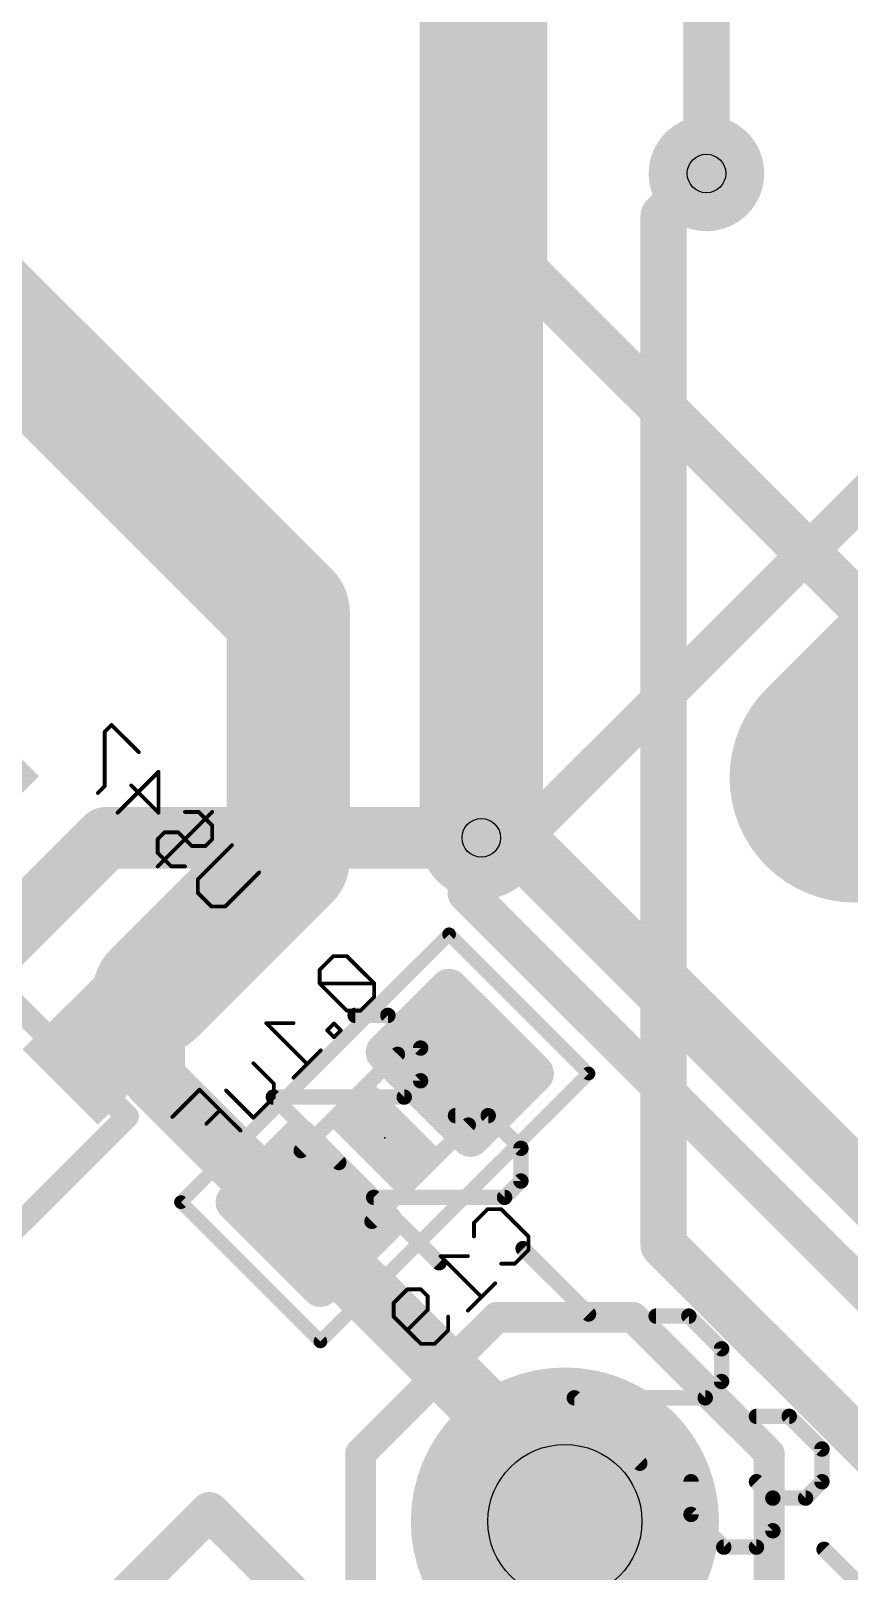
# Model space of a CAD drawing. Extents: x -76 to 580, y -41 to 95.
# Drawn here: x 373.49 to 378.89, y 5.27 to 15.44 of the extents above; entities that cross this region are included whole.
import ezdxf

# ---------------------------------------------------------------- set-up
doc = ezdxf.new("R2010")
doc.units = 0
for name, color, linetype in [('1', 22, 'CONTINUOUS'), ('16', 175, 'CONTINUOUS'), ('17', 82, 'CONTINUOUS'), ('18', 82, 'CONTINUOUS'), ('21', 32, 'CONTINUOUS'), ('24', 7, 'CONTINUOUS'), ('26', 253, 'CONTINUOUS'), ('27', 253, 'CONTINUOUS'), ('28', 253, 'CONTINUOUS'), ('29', 253, 'CONTINUOUS'), ('30', 253, 'CONTINUOUS'), ('32', 253, 'CONTINUOUS'), ('36', 253, 'CONTINUOUS'), ('40', 175, 'CONTINUOUS'), ('44', 253, 'CONTINUOUS'), ('51', 53, 'CONTINUOUS'), ('52', 253, 'CONTINUOUS')]:
    doc.layers.add(name, color=color, linetype=linetype)

# ---------------------------------------------------------------- blocks, each defined once
blk = doc.blocks.new('RECT')
blk.add_solid([(-0.5, -0.5), (0.5, -0.5), (-0.5, 0.5), (0.5, 0.5)])
blk = doc.blocks.new('RECT112000X144000R30')
at = {"const_width": 0.105}
blk.add_lwpolyline([(0.2975, -0.345), (0.2975, 0.345, 0.4142), (0.245, 0.3975), (-0.245, 0.3975, 0.4142), (-0.2975, 0.345), (-0.2975, -0.345, 0.4142), (-0.245, -0.3975), (0.245, -0.3975, 0.4142)], format="xyb", close=True, dxfattribs=at)
blk.add_solid([(-0.2704, -0.3704), (0.2704, -0.3704), (-0.2704, 0.3704), (0.2704, 0.3704)])
blk = doc.blocks.new('RECT136384X168384R30')
at = {"const_width": 0.1279}
blk.add_lwpolyline([(0.3623, -0.3983), (0.3623, 0.3983, 0.4142), (0.2983, 0.4623), (-0.2983, 0.4623, 0.4142), (-0.3623, 0.3983), (-0.3623, -0.3983, 0.4142), (-0.2983, -0.4623), (0.2983, -0.4623, 0.4142)], format="xyb", close=True, dxfattribs=at)
blk.add_solid([(-0.3237, -0.4237), (0.3237, -0.4237), (-0.3237, 0.4237), (0.3237, 0.4237)])
blk = doc.blocks.new('ROUNDP')
at = {"const_width": 0.5}
blk.add_lwpolyline([(0, -0.25, 1), (0, 0.25, 1), (0, -0.25)], format="xyb", dxfattribs=at)
blk = doc.blocks.new('LONGP100')
at = {"const_width": 1}
blk.add_lwpolyline([(-0.5, 0), (0.5, 0)], dxfattribs=at)
at = {"const_width": 0.5}
for points in [[(-0.5, 0.25, 1), (-0.5, -0.25)], [(0.5, -0.25, 1), (0.5, 0.25)]]:
    blk.add_lwpolyline(points, format="xyb", dxfattribs=at)
blk = doc.blocks.new('ROUNDV')
at = {"const_width": 0.5}
blk.add_lwpolyline([(0, -0.25, 1), (0, 0.25, 1), (0, -0.25)], format="xyb", dxfattribs=at)

msp = doc.modelspace()

# ---------------------------------------------------------------- linework, layer by layer
at = {"layer": '1'}
for points, const_width in [([(376.7465, 13.8593), (376.7465, 21.1181)], 0.3048), ([(377.9486, 18.8798), (377.9486, 14.4957)], 0.3048), ([(379.5113, 11.0945), (376.7465, 13.8593)], 0.3048), ([(373.9888, 10.1116), (370.5947, 6.7175)], 0.4064), ([(376.4637, 10.1116), (373.9888, 10.1116)], 0.4064), ([(376.6758, 10.1116), (376.4637, 10.1116)], 0.4064), ([(382.5448, 4.2426), (376.6758, 10.1116)], 0.4064)]:
    msp.add_lwpolyline(points, dxfattribs=dict(at, const_width=const_width))
for points, const_width in [([(377.8724, 14.4957, 1), (378.0248, 14.4957)], 0.1524), ([(376.8004, 13.9132, 1), (376.6926, 13.8054)], 0.1524), ([(376.6703, 13.8593, 1), (376.8227, 13.8593)], 0.1524), ([(373.9888, 10.2132, 1), (373.9888, 10.01)], 0.2032), ([(374.0606, 10.0398, 1), (373.9169, 10.1835)], 0.2032), ([(376.4637, 10.2132, 1), (376.4637, 10.01)], 0.2032), ([(376.4637, 10.01, 1), (376.4637, 10.2132)], 0.2032), ([(376.7476, 10.1835, 1), (376.6039, 10.0398)], 0.2032), ([(376.6758, 10.01, 1), (376.6758, 10.2132)], 0.2032)]:
    msp.add_lwpolyline(points, format="xyb", dxfattribs=dict(at, const_width=const_width))
at = {"layer": '16'}
for points, const_width in [([(376.4637, 21.3546), (376.4637, 10.1116)], 0.8128), ([(375.1909, 11.5966), (370.1704, 16.617)], 0.8128), ([(377.9486, 14.4957), (377.6657, 14.2128)], 0.3048), ([(377.6657, 14.2128), (377.6657, 7.4246)], 0.3048), ([(375.1909, 9.9702), (375.1909, 11.5966)], 0.8128), ([(374.307, 9.0864), (375.1909, 9.9702)], 0.8128), ([(374.307, 8.5206), (374.307, 9.0864)], 0.4064), ([(374.1656, 8.945), (374.307, 9.0864)], 0.3048), ([(374.307, 8.5206), (374.3423, 8.4853)], 0.4064), ([(374.3423, 8.4853), (377.0505, 5.7771)], 0.4064), ([(375.1909, 7.6368), (374.3423, 8.4853)], 0.3048), ([(375.3323, 7.6368), (375.1909, 7.6368)], 0.3048), ([(377.6657, 7.4246), (380.9891, 4.1012)], 0.3048), ([(377.0505, 5.7771), (377.0505, 5.4942)], 0.4064), ([(377.0505, 5.5649), (377.0152, 5.6003)], 0.3048), ([(377.0505, 5.4942), (377.0505, 5.5649)], 0.3048)]:
    msp.add_lwpolyline(points, dxfattribs=dict(at, const_width=const_width))
for points, const_width in [([(378.0025, 14.4418, 1), (377.8947, 14.5496)], 0.1524), ([(377.7419, 14.2128, 1), (377.5895, 14.2128)], 0.1524), ([(377.6118, 14.2667, 1), (377.7196, 14.159)], 0.1524), ([(375.3941, 11.5966, 1), (374.9877, 11.5966)], 0.4064), ([(375.0472, 11.4529, 1), (375.3345, 11.7402)], 0.4064), ([(375.3345, 9.8265, 1), (375.0472, 10.1139)], 0.4064), ([(376.2605, 10.1116, 1), (376.6669, 10.1116)], 0.4064), ([(374.9877, 9.9702, 1), (375.3941, 9.9702)], 0.4064), ([(374.1634, 9.2301, 1), (374.4507, 8.9427)], 0.4064), ([(374.4086, 9.0864, 1), (374.2054, 9.0864)], 0.2032), ([(374.3609, 9.0325, 1), (374.2532, 9.1403)], 0.1524), ([(374.1117, 8.9988, 1), (374.2195, 8.8911)], 0.1524), ([(374.3789, 8.5924, 1), (374.2352, 8.4487)], 0.2032), ([(374.4142, 8.5571, 1), (374.2705, 8.4134)], 0.2032), ([(374.2705, 8.4134, 1), (374.4142, 8.5571)], 0.2032), ([(374.2054, 8.5206, 1), (374.4086, 8.5206)], 0.2032), ([(374.3962, 8.5392, 1), (374.2884, 8.4314)], 0.1524), ([(375.1909, 7.713, 1), (375.1909, 7.5606)], 0.1524), ([(375.137, 7.5829, 1), (375.2447, 7.6906)], 0.1524), ([(375.3323, 7.5606, 1), (375.3323, 7.7129)], 0.1524), ([(377.7196, 7.4785, 1), (377.6118, 7.3707)], 0.1524), ([(377.5895, 7.4246, 1), (377.7419, 7.4246)], 0.1524), ([(377.1521, 5.7771, 1), (376.9489, 5.7771)], 0.2032), ([(376.9787, 5.7052, 1), (377.1224, 5.8489)], 0.2032), ([(377.0691, 5.6542, 1), (376.9613, 5.5464)], 0.1524), ([(377.1267, 5.5649, 1), (376.9743, 5.5649)], 0.1524), ([(376.9967, 5.511, 1), (377.1044, 5.6188)], 0.1524), ([(376.9489, 5.4942, 1), (377.1521, 5.4942)], 0.2032), ([(376.9743, 5.4942, 1), (377.1267, 5.4942)], 0.1524)]:
    msp.add_lwpolyline(points, format="xyb", dxfattribs=dict(at, const_width=const_width))
at = {"layer": '21', "const_width": 0.254}
for points in [[(376.3682, 9.7475), (379.5113, 12.8906)], [(381.7563, 4.3593), (376.3682, 9.7475)], [(371.079, 2.0754), (374.6711, 5.6675)], [(374.6711, 5.6675), (376.0182, 4.3204)]]:
    msp.add_lwpolyline(points, dxfattribs=at)
at = {"layer": '21', "const_width": 0.127}
for points in [[(376.4131, 9.7924, 1), (376.3233, 9.7026)], [(376.3233, 9.7924, 1), (376.4131, 9.7026)], [(374.716, 5.7124, 1), (374.6262, 5.6226)], [(374.716, 5.6226, 1), (374.6262, 5.7124)]]:
    msp.add_lwpolyline(points, format="xyb", dxfattribs=at)
at = {"layer": '24'}
msp.add_point((375.8273, 8.1317), dxfattribs=at)
at = {"layer": '26', "const_width": 0.0254}
for points in [[(374.0259, 10.8566), (373.981, 10.8117)], [(373.981, 10.8117), (373.981, 10.4521)], [(374.2057, 10.6768), (374.0259, 10.8566)], [(374.0658, 10.2774), (374.3354, 10.5471)], [(374.3354, 10.5471), (374.3354, 10.2774)], [(373.981, 10.4521), (373.936, 10.4072)], [(374.3354, 10.2774), (374.1557, 10.4572)], [(374.6899, 10.2825), (374.3304, 9.9229)], [(374.6, 10.2825), (374.5102, 10.2825)], [(374.6899, 10.1926), (374.6, 10.2825)], [(374.6899, 10.1027), (374.6899, 10.1926)], [(374.3304, 10.1027), (374.3753, 10.1476)], [(374.3304, 10.0128), (374.3304, 10.1027)], [(374.3753, 10.1476), (374.4652, 10.1476)], [(374.4652, 10.1476), (374.5551, 10.0578)], [(374.5551, 10.0578), (374.645, 10.0578)], [(374.595, 9.8381), (374.8197, 10.0628)], [(374.645, 10.0578), (374.6899, 10.1027)], [(374.4203, 9.9229), (374.3304, 10.0128)], [(374.5102, 9.9229), (374.4203, 9.9229)], [(374.9995, 9.883), (374.7748, 9.6583)], [(374.595, 9.7482), (374.595, 9.8381)], [(374.6849, 9.6583), (374.595, 9.7482)], [(374.7748, 9.6583), (374.6849, 9.6583)], [(376.4153, 7.5709), (376.5052, 7.6608)], [(376.5052, 7.6608), (376.5951, 7.6608)], [(376.5951, 7.6608), (376.7748, 7.481)], [(376.4153, 7.481), (376.4153, 7.5709)], [(376.7748, 7.481), (376.7748, 7.3911)], [(376.3754, 7.3512), (376.1957, 7.3512)], [(376.1957, 7.3512), (376.4653, 7.0816)], [(376.7748, 7.3911), (376.685, 7.3013)], [(376.685, 7.3013), (376.5951, 7.3013)], [(375.8861, 7.0417), (375.976, 7.1316)], [(375.976, 7.1316), (376.0659, 7.1316)], [(376.0659, 7.1316), (376.1108, 7.0866)], [(376.5552, 7.1715), (376.3754, 6.9917)], [(375.8861, 6.9518), (375.8861, 7.0417)], [(376.1108, 7.0866), (376.1108, 6.9968)], [(376.0659, 6.7721), (375.8861, 6.9518)], [(376.1108, 6.9968), (375.976, 6.8619)], [(376.2456, 6.9518), (376.2456, 6.8619)], [(376.2456, 6.8619), (376.1557, 6.7721)], [(376.1557, 6.7721), (376.0659, 6.7721)]]:
    msp.add_lwpolyline(points, dxfattribs=at)
at = {"layer": '26', "const_width": 0.0127}
for points in [[(373.9873, 10.8117, 1), (373.9746, 10.8117)], [(373.9765, 10.8161, 1), (373.9854, 10.8072)], [(374.0304, 10.8611, 1), (374.0214, 10.8521)], [(374.0304, 10.8521, 1), (374.0214, 10.8611)], [(374.2012, 10.6724, 1), (374.2101, 10.6813)], [(374.3418, 10.5471, 1), (374.3291, 10.5471)], [(374.3399, 10.5426, 1), (374.3309, 10.5515)], [(373.9315, 10.4117, 1), (373.9405, 10.4027)], [(373.9746, 10.4521, 1), (373.9873, 10.4521)], [(373.9854, 10.4477, 1), (373.9765, 10.4566)], [(374.1602, 10.4617, 1), (374.1512, 10.4527)], [(374.0613, 10.2819, 1), (374.0703, 10.2729)], [(374.3291, 10.2774, 1), (374.3418, 10.2774)], [(374.3309, 10.2729, 1), (374.3399, 10.2819)], [(374.5102, 10.2888, 1), (374.5102, 10.2761)], [(374.6045, 10.2869, 1), (374.5956, 10.278)], [(374.6, 10.2761, 1), (374.6, 10.2888)], [(374.6944, 10.278, 1), (374.6854, 10.2869)], [(374.6963, 10.1926, 1), (374.6836, 10.1926)], [(374.6854, 10.1881, 1), (374.6944, 10.1971)], [(374.3368, 10.1027, 1), (374.3241, 10.1027)], [(374.3259, 10.1072, 1), (374.3349, 10.0982)], [(374.3753, 10.154, 1), (374.3753, 10.1413)], [(374.3798, 10.1431, 1), (374.3709, 10.1521)], [(374.4697, 10.1521, 1), (374.4607, 10.1431)], [(374.4652, 10.1413, 1), (374.4652, 10.154)], [(374.5551, 10.0641, 1), (374.5551, 10.0514)], [(374.5506, 10.0533, 1), (374.5596, 10.0622)], [(374.6405, 10.0622, 1), (374.6495, 10.0533)], [(374.645, 10.0514, 1), (374.645, 10.0641)], [(374.6836, 10.1027, 1), (374.6963, 10.1027)], [(374.6944, 10.0982, 1), (374.6854, 10.1072)], [(374.8242, 10.0583, 1), (374.8152, 10.0673)], [(374.3349, 10.0173, 1), (374.3259, 10.0083)], [(374.3241, 10.0128, 1), (374.3368, 10.0128)], [(374.3259, 9.9274, 1), (374.3349, 9.9184)], [(374.4203, 9.9293, 1), (374.4203, 9.9166)], [(374.4158, 9.9184, 1), (374.4248, 9.9274)], [(374.5102, 9.9166, 1), (374.5102, 9.9293)], [(375.004, 9.8785, 1), (374.995, 9.8875)], [(374.5905, 9.8426, 1), (374.5995, 9.8336)], [(374.5995, 9.7527, 1), (374.5905, 9.7437)], [(374.6014, 9.8381, 1), (374.5887, 9.8381)], [(374.5887, 9.7482, 1), (374.6014, 9.7482)], [(374.6849, 9.6647, 1), (374.6849, 9.652)], [(374.6804, 9.6538, 1), (374.6894, 9.6628)], [(374.7703, 9.6628, 1), (374.7793, 9.6538)], [(374.7748, 9.652, 1), (374.7748, 9.6647)], [(376.5052, 7.6671, 1), (376.5052, 7.6544)], [(376.5097, 7.6563, 1), (376.5007, 7.6653)], [(376.5996, 7.6653, 1), (376.5906, 7.6563)], [(376.5951, 7.6544, 1), (376.5951, 7.6671)], [(376.4217, 7.5709, 1), (376.409, 7.5709)], [(376.4108, 7.5754, 1), (376.4198, 7.5664)], [(376.409, 7.481, 1), (376.4217, 7.481)], [(376.7812, 7.481, 1), (376.7685, 7.481)], [(376.7703, 7.4765, 1), (376.7793, 7.4855)], [(376.1957, 7.3576, 1), (376.1957, 7.3449)], [(376.2001, 7.3557, 1), (376.1912, 7.3467)], [(376.3754, 7.3449, 1), (376.3754, 7.3576)], [(376.7685, 7.3911, 1), (376.7812, 7.3911)], [(376.7793, 7.3867, 1), (376.7703, 7.3956)], [(376.5951, 7.3076, 1), (376.5951, 7.2949)], [(376.6805, 7.3058, 1), (376.6894, 7.2968)], [(376.685, 7.2949, 1), (376.685, 7.3076)], [(375.976, 7.1379, 1), (375.976, 7.1252)], [(375.9805, 7.1271, 1), (375.9715, 7.1361)], [(376.0704, 7.1361, 1), (376.0614, 7.1271)], [(376.0659, 7.1252, 1), (376.0659, 7.1379)], [(376.5597, 7.167, 1), (376.5507, 7.176)], [(375.8925, 7.0417, 1), (375.8798, 7.0417)], [(375.8816, 7.0462, 1), (375.8906, 7.0372)], [(376.1172, 7.0866, 1), (376.1045, 7.0866)], [(376.1063, 7.0821, 1), (376.1153, 7.0911)], [(376.4608, 7.0771, 1), (376.4698, 7.0861)], [(375.8906, 6.9563, 1), (375.8816, 6.9473)], [(375.8798, 6.9518, 1), (375.8925, 6.9518)], [(376.1045, 6.9968, 1), (376.1172, 6.9968)], [(376.1153, 6.9923, 1), (376.1063, 7.0012)], [(376.252, 6.9518, 1), (376.2393, 6.9518)], [(376.3709, 6.9962, 1), (376.3799, 6.9872)], [(375.9715, 6.8664, 1), (375.9805, 6.8574)], [(376.2393, 6.8619, 1), (376.252, 6.8619)], [(376.2501, 6.8574, 1), (376.2411, 6.8664)], [(376.0659, 6.7784, 1), (376.0659, 6.7657)], [(376.0614, 6.7676, 1), (376.0704, 6.7765)], [(376.1513, 6.7765, 1), (376.1602, 6.7676)], [(376.1557, 6.7657, 1), (376.1557, 6.7784)]]:
    msp.add_lwpolyline(points, format="xyb", dxfattribs=at)
at = {"layer": '27', "const_width": 0.1016}
for points in [[(375.848, 8.9397), (375.6323, 8.9397)], [(376.0637, 8.724), (375.848, 8.9397)], [(376.0637, 8.5083), (376.0637, 8.724)], [(375.9558, 8.4004), (376.0637, 8.5083)], [(375.5244, 7.969), (375.093, 8.4004)], [(375.093, 8.4004), (375.9558, 8.4004)], [(376.5095, 8.2782), (376.2938, 8.2782)], [(376.7252, 8.0625), (376.5095, 8.2782)], [(376.7252, 7.8468), (376.7252, 8.0625)], [(376.6173, 7.7389), (376.7252, 7.8468)], [(376.1859, 7.3075), (375.7545, 7.7389)], [(375.7545, 7.7389), (376.6173, 7.7389)], [(376.7396, 7.401), (377.171, 6.9695)], [(377.8325, 6.9552), (377.6168, 6.9552)], [(378.0482, 6.7395), (377.8325, 6.9552)], [(378.0482, 6.5237), (378.0482, 6.7395)], [(377.9404, 6.4159), (378.0482, 6.5237)], [(377.5089, 5.9845), (377.0775, 6.4159)], [(377.0775, 6.4159), (377.9404, 6.4159)], [(378.2783, 6.2936), (378.494, 6.2937)], [(378.494, 6.2937), (378.7097, 6.0779)], [(378.7097, 6.0779), (378.7097, 5.8622)], [(377.8469, 5.6465), (377.8469, 5.8622)], [(378.3862, 5.7544), (378.2783, 5.8622)], [(378.7097, 5.8622), (378.6019, 5.7544)], [(378.6019, 5.7544), (378.3862, 5.7544)], [(378.3862, 5.7544), (378.3862, 5.5387)], [(378.0626, 5.4308), (377.8469, 5.6465)], [(378.3862, 5.5387), (378.2783, 5.4308)], [(378.2783, 5.4308), (378.0626, 5.4308)], [(378.7241, 5.4164), (379.1555, 4.985)]]:
    msp.add_lwpolyline(points, dxfattribs=at)
at = {"layer": '27', "const_width": 0.0508}
for points in [[(375.6323, 8.9651, 1), (375.6323, 8.9143)], [(375.8659, 8.9577, 1), (375.83, 8.9217)], [(375.848, 8.9143, 1), (375.848, 8.9651)], [(376.0891, 8.724, 1), (376.0383, 8.724)], [(376.0457, 8.706, 1), (376.0816, 8.7419)], [(376.0816, 8.4903, 1), (376.0457, 8.5262)], [(375.111, 8.4184, 1), (375.075, 8.3825)], [(375.093, 8.4258, 1), (375.093, 8.375)], [(375.9379, 8.4184, 1), (375.9738, 8.3825)], [(375.9558, 8.375, 1), (375.9558, 8.4258)], [(376.0383, 8.5083, 1), (376.0891, 8.5083)], [(376.2938, 8.3036, 1), (376.2938, 8.2528)], [(376.5274, 8.2961, 1), (376.4915, 8.2602)], [(376.5095, 8.2528, 1), (376.5095, 8.3036)], [(376.7506, 8.0625, 1), (376.6998, 8.0625)], [(376.7072, 8.0445, 1), (376.7432, 8.0804)], [(375.5064, 7.951, 1), (375.5424, 7.987)], [(376.6998, 7.8468, 1), (376.7506, 7.8468)], [(376.7432, 7.8288, 1), (376.7072, 7.8647)], [(375.7725, 7.7569, 1), (375.7365, 7.721)], [(375.7545, 7.7643, 1), (375.7545, 7.7135)], [(376.5994, 7.7569, 1), (376.6353, 7.721)], [(376.6173, 7.7135, 1), (376.6173, 7.7643)], [(376.7575, 7.4189, 1), (376.7216, 7.383)], [(376.168, 7.2895, 1), (376.2039, 7.3255)], [(377.153, 6.9516, 1), (377.189, 6.9875)], [(377.6168, 6.9806, 1), (377.6168, 6.9298)], [(377.8505, 6.9731, 1), (377.8145, 6.9372)], [(377.8325, 6.9298, 1), (377.8325, 6.9806)], [(378.0736, 6.7395, 1), (378.0228, 6.7395)], [(378.0303, 6.7215, 1), (378.0662, 6.7574)], [(378.0228, 6.5237, 1), (378.0736, 6.5237)], [(378.0662, 6.5058, 1), (378.0303, 6.5417)], [(377.0775, 6.4413, 1), (377.0775, 6.3905)], [(377.0955, 6.4338, 1), (377.0596, 6.3979)], [(377.9224, 6.4338, 1), (377.9583, 6.3979)], [(377.9404, 6.3905, 1), (377.9404, 6.4413)], [(378.2783, 6.319, 1), (378.2783, 6.2682)], [(378.512, 6.3116, 1), (378.4761, 6.2757)], [(378.494, 6.2683, 1), (378.494, 6.319)], [(378.7351, 6.0779, 1), (378.6843, 6.0779)], [(378.6918, 6.06, 1), (378.7277, 6.0959)], [(377.491, 5.9665, 1), (377.5269, 6.0024)], [(377.8723, 5.8622, 1), (377.8215, 5.8622)], [(378.2963, 5.8802, 1), (378.2603, 5.8443)], [(378.7277, 5.8443, 1), (378.6918, 5.8802)], [(378.3862, 5.7798, 1), (378.3862, 5.729)], [(378.4116, 5.7544, 1), (378.3608, 5.7544)], [(378.3682, 5.7364, 1), (378.4041, 5.7723)], [(378.5839, 5.7723, 1), (378.6198, 5.7364)], [(378.6019, 5.729, 1), (378.6019, 5.7798)], [(378.6843, 5.8622, 1), (378.7351, 5.8622)], [(377.8648, 5.6645, 1), (377.8289, 5.6286)], [(377.8215, 5.6465, 1), (377.8723, 5.6465)], [(378.3608, 5.5387, 1), (378.4116, 5.5387)], [(378.4041, 5.5207, 1), (378.3682, 5.5566)], [(378.0626, 5.4562, 1), (378.0626, 5.4054)], [(378.0446, 5.4128, 1), (378.0806, 5.4488)], [(378.2603, 5.4488, 1), (378.2963, 5.4128)], [(378.2783, 5.4054, 1), (378.2783, 5.4562)], [(378.7421, 5.4344, 1), (378.7061, 5.3985)]]:
    msp.add_lwpolyline(points, format="xyb", dxfattribs=at)
at = {"layer": '28', "const_width": 0.0254}
for points in [[(375.4879, 9.3305), (375.398, 9.2406)], [(375.398, 9.2406), (375.398, 9.1507)], [(375.5778, 9.3305), (375.4879, 9.3305)], [(375.7575, 9.1507), (375.5778, 9.3305)], [(375.398, 9.1507), (375.5778, 8.971)], [(375.7575, 9.1507), (375.398, 9.1507)], [(375.7575, 9.0608), (375.7575, 9.1507)], [(375.6676, 8.971), (375.7575, 9.0608)], [(375.5778, 8.971), (375.6676, 8.971)], [(375.2258, 8.8886), (375.046, 8.8886)], [(375.046, 8.8886), (375.3157, 8.619)], [(375.4929, 8.8861), (375.448, 8.8412)], [(375.448, 8.8412), (375.4929, 8.7962)], [(375.5379, 8.8412), (375.4929, 8.8861)], [(375.4929, 8.7962), (375.5379, 8.8412)], [(375.4056, 8.7089), (375.2258, 8.5291)], [(374.9612, 8.624), (375.096, 8.4892)], [(374.6067, 8.4493), (374.427, 8.2695)], [(374.8764, 8.1797), (374.6067, 8.4493)], [(374.9612, 8.2645), (374.7814, 8.4443)], [(375.096, 8.4892), (375.096, 8.3993)], [(375.096, 8.3993), (374.9612, 8.2645)], [(374.7415, 8.3145), (374.6517, 8.2246)]]:
    msp.add_lwpolyline(points, dxfattribs=at)
at = {"layer": '28', "const_width": 0.0127}
for points in [[(375.3935, 9.2451, 1), (375.4025, 9.2361)], [(375.4044, 9.2406, 1), (375.3917, 9.2406)], [(375.4879, 9.3368, 1), (375.4879, 9.3241)], [(375.4924, 9.326, 1), (375.4834, 9.335)], [(375.5823, 9.335, 1), (375.5733, 9.326)], [(375.5778, 9.3241, 1), (375.5778, 9.3368)], [(375.4025, 9.1552, 1), (375.3935, 9.1462)], [(375.398, 9.1571, 1), (375.398, 9.1444)], [(375.3917, 9.1507, 1), (375.4044, 9.1507)], [(375.7639, 9.1507, 1), (375.7512, 9.1507)], [(375.753, 9.1462, 1), (375.762, 9.1552)], [(375.7575, 9.1444, 1), (375.7575, 9.1571)], [(375.7512, 9.0608, 1), (375.7639, 9.0608)], [(375.762, 9.0564, 1), (375.753, 9.0653)], [(375.5778, 8.9773, 1), (375.5778, 8.9646)], [(375.5733, 8.9665, 1), (375.5823, 8.9755)], [(375.6632, 8.9755, 1), (375.6721, 8.9665)], [(375.6676, 8.9646, 1), (375.6676, 8.9773)], [(375.046, 8.895, 1), (375.046, 8.8823)], [(375.0505, 8.8931, 1), (375.0416, 8.8841)], [(375.2258, 8.8823, 1), (375.2258, 8.895)], [(375.4525, 8.8457, 1), (375.4435, 8.8367)], [(375.4435, 8.8457, 1), (375.4525, 8.8367)], [(375.4974, 8.8906, 1), (375.4884, 8.8816)], [(375.4974, 8.8816, 1), (375.4884, 8.8906)], [(375.5423, 8.8367, 1), (375.5334, 8.8457)], [(375.5334, 8.8367, 1), (375.5423, 8.8457)], [(375.4884, 8.8007, 1), (375.4974, 8.7918)], [(375.4884, 8.7918, 1), (375.4974, 8.8007)], [(375.41, 8.7044, 1), (375.4011, 8.7134)], [(374.9657, 8.6285, 1), (374.9567, 8.6195)], [(375.2213, 8.5336, 1), (375.2303, 8.5246)], [(375.3112, 8.6145, 1), (375.3202, 8.6235)], [(374.6112, 8.4538, 1), (374.6022, 8.4448)], [(374.6112, 8.4448, 1), (374.6022, 8.4538)], [(374.7859, 8.4488, 1), (374.777, 8.4398)], [(375.1024, 8.4892, 1), (375.0897, 8.4892)], [(375.0915, 8.4847, 1), (375.1005, 8.4937)], [(375.0897, 8.3993, 1), (375.1024, 8.3993)], [(375.1005, 8.3948, 1), (375.0915, 8.4038)], [(374.4225, 8.274, 1), (374.4314, 8.2651)], [(374.6472, 8.2291, 1), (374.6561, 8.2201)], [(374.746, 8.31, 1), (374.737, 8.319)], [(374.9567, 8.269, 1), (374.9657, 8.26)], [(374.9567, 8.26, 1), (374.9657, 8.269)], [(374.8719, 8.1752, 1), (374.8808, 8.1842)]]:
    msp.add_lwpolyline(points, format="xyb", dxfattribs=at)
at = {"layer": '40', "const_width": 0.09}
for points in [[(376.2515, 9.4752), (374.4838, 7.7075)], [(377.1708, 8.556), (376.2515, 9.4752)], [(375.403, 6.7882), (377.1708, 8.556)], [(374.4838, 7.7075), (375.403, 6.7882)]]:
    msp.add_lwpolyline(points, dxfattribs=at)
at = {"layer": '40', "const_width": 0.045}
for points in [[(376.2674, 9.4911, 1), (376.2356, 9.4593)], [(376.2674, 9.4593, 1), (376.2356, 9.4911)], [(377.1867, 8.5401, 1), (377.1548, 8.5719)], [(377.1548, 8.5401, 1), (377.1867, 8.5719)], [(374.4997, 7.7234, 1), (374.4678, 7.6915)], [(374.4678, 7.7234, 1), (374.4997, 7.6915)], [(375.3871, 6.8041, 1), (375.4189, 6.7723)], [(375.3871, 6.7723, 1), (375.4189, 6.8041)]]:
    msp.add_lwpolyline(points, format="xyb", dxfattribs=at)
at = {"layer": '44'}
for centre, radius in [((377.9486, 14.4957), 0.127), ((376.4637, 10.1116), 0.127), ((377.0152, 5.6003), 0.508)]:
    msp.add_circle(centre, radius, dxfattribs=at)
at = {"layer": '51', "const_width": 0.2032}
for points in [[(375.6682, 6.0493), (376.5662, 6.9473)], [(376.5662, 6.9473), (377.4642, 6.9473)], [(377.4642, 6.9473), (378.3622, 6.0493)], [(375.6682, 5.1513), (375.6682, 6.0493)], [(378.3622, 6.0493), (378.3622, 5.1513)]]:
    msp.add_lwpolyline(points, dxfattribs=at)
at = {"layer": '51', "const_width": 0.1016}
for points in [[(376.5662, 6.9981, 1), (376.5662, 6.8965)], [(376.6021, 6.9114, 1), (376.5303, 6.9832)], [(377.5001, 6.9832, 1), (377.4283, 6.9114)], [(377.4642, 6.8965, 1), (377.4642, 6.9981)], [(375.6322, 6.0852, 1), (375.7041, 6.0134)], [(375.719, 6.0493, 1), (375.6174, 6.0493)], [(378.413, 6.0493, 1), (378.3114, 6.0493)], [(378.3263, 6.0134, 1), (378.3982, 6.0852)]]:
    msp.add_lwpolyline(points, format="xyb", dxfattribs=at)
at = {"layer": '52'}
for points, const_width in [([(374.1302, 8.2731), (372.1503, 10.253)], 0.1524), ([(375.2757, 8.0469), (375.9121, 8.6833)], 0.1), ([(374.1302, 8.2731), (372.9988, 7.1418)], 0.1524), ([(375.7424, 7.5802), (376.3788, 8.2166)], 0.1)]:
    msp.add_lwpolyline(points, dxfattribs=dict(at, const_width=const_width))
for points, const_width in [([(375.9298, 8.6656, 1), (375.8944, 8.7009)], 0.05), ([(374.1571, 8.2462, 1), (374.1033, 8.3001)], 0.0762), ([(374.1033, 8.2462, 1), (374.1571, 8.3001)], 0.0762), ([(376.3965, 8.1989, 1), (376.3611, 8.2343)], 0.05), ([(375.258, 8.0645, 1), (375.2934, 8.0292)], 0.05), ([(375.7247, 7.5979, 1), (375.7601, 7.5625)], 0.05)]:
    msp.add_lwpolyline(points, format="xyb", dxfattribs=dict(at, const_width=const_width))

# ---------------------------------------------------------------- block references
at = {"layer": '16', "xscale": 0.55, "yscale": 1.2, "rotation": 135}
msp.add_blockref('RECT', (374.1656, 8.945), dxfattribs=at)
at = {"layer": '16', "rotation": 45}
for p in [(376.3222, 8.6267), (375.3323, 7.6368)]:
    msp.add_blockref('RECT112000X144000R30', p, dxfattribs=at)
at = {"layer": '17'}
for name, p, xscale, yscale, rotation in [('LONGP100', (379.5113, 11.0945), 1.5, 1.5, 45), ('LONGP100', (379.5113, 11.0945), 1.5, 1.5, 45), ('ROUNDP', (377.0152, 5.6003), 1.8796, 1.8796, 225), ('ROUNDP', (377.0152, 5.6003), 1.8796, 1.8796, 225)]:
    msp.add_blockref(name, p, dxfattribs=dict(at, xscale=xscale, yscale=yscale, rotation=rotation))
at = {"layer": '18', "xscale": 0.6096, "yscale": 0.6096}
for p in [(377.9486, 14.4957), (377.9486, 14.4957), (376.4637, 10.1116), (376.4637, 10.1116)]:
    msp.add_blockref('ROUNDV', p, dxfattribs=at)
at = {"layer": '29', "xscale": 0.762, "yscale": 0.762}
for p in [(377.9486, 14.4957), (376.4637, 10.1116)]:
    msp.add_blockref('ROUNDV', p, dxfattribs=at)
at = {"layer": '29'}
for name, p, xscale, yscale, rotation in [('LONGP100', (379.5113, 11.0945), 1.6524, 1.6524, 45), ('ROUNDP', (377.0152, 5.6003), 2.032, 2.032, 225)]:
    msp.add_blockref(name, p, dxfattribs=dict(at, xscale=xscale, yscale=yscale, rotation=rotation))
at = {"layer": '30', "xscale": 0.762, "yscale": 0.762}
for p in [(377.9486, 14.4957), (376.4637, 10.1116)]:
    msp.add_blockref('ROUNDV', p, dxfattribs=at)
at = {"layer": '30'}
for name, p, xscale, yscale, rotation in [('LONGP100', (379.5113, 11.0945), 1.6524, 1.6524, 45), ('RECT', (372.8221, 10.2885), 0.7024, 1.3524, 135), ('RECT', (374.1656, 8.945), 0.7024, 1.3524, 135), ('ROUNDP', (377.0152, 5.6003), 2.032, 2.032, 225)]:
    msp.add_blockref(name, p, dxfattribs=dict(at, xscale=xscale, yscale=yscale, rotation=rotation))
at = {"layer": '30', "rotation": 45}
for p in [(376.3222, 8.6267), (375.3323, 7.6368)]:
    msp.add_blockref('RECT136384X168384R30', p, dxfattribs=at)
at = {"layer": '32', "xscale": 0.55, "yscale": 1.2, "rotation": 135}
msp.add_blockref('RECT', (374.1656, 8.945), dxfattribs=at)
at = {"layer": '32', "rotation": 45}
for p in [(376.3222, 8.6267), (375.3323, 7.6368)]:
    msp.add_blockref('RECT112000X144000R30', p, dxfattribs=at)
at = {"layer": '36', "xscale": 0.3998, "yscale": 0.6, "rotation": 45}
msp.add_blockref('RECT', (375.8273, 8.1317), dxfattribs=at)
at = {"layer": '51', "xscale": 0.508, "yscale": 0.508, "rotation": 135}
msp.add_blockref('RECT', (377.0152, 5.6003), dxfattribs=at)
at = {"layer": '52'}
for p, xscale, yscale, rotation in [((374.0772, 8.8565), 0.5, 0.65, 135), ((376.2515, 8.556), 0.4, 0.8, 45), ((375.403, 7.7075), 0.4, 0.8, 45)]:
    msp.add_blockref('RECT', p, dxfattribs=dict(at, xscale=xscale, yscale=yscale, rotation=rotation))

doc.saveas('drawing.dxf')
